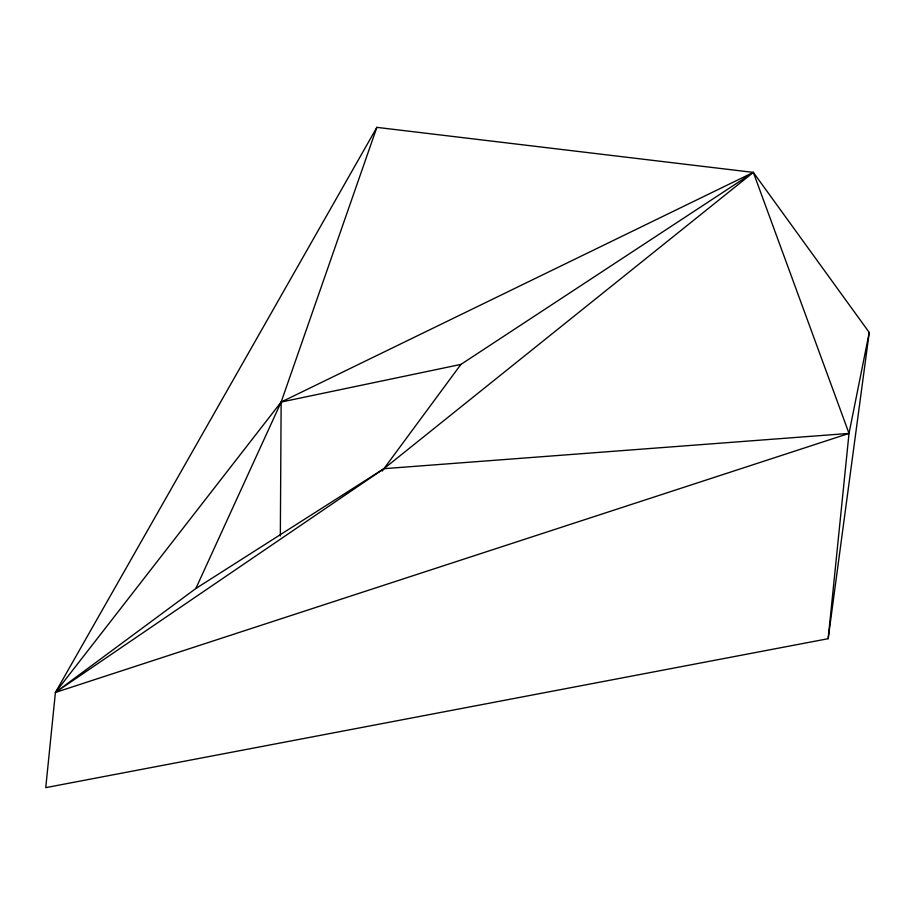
<?xml version="1.0" encoding="UTF-8"?>
<svg xmlns="http://www.w3.org/2000/svg" width="915" height="915" viewBox="0 0 915 915"><rect width="100%" height="100%" fill="white"/><g stroke="black" fill="none" stroke-linecap="round" stroke-linejoin="round"><path stroke-width="1.37" d="M280.333 535.95L281.145 402.051L376.866 127.368L753.342 172.397L869.25 332.488L828.167 638.693L45.75 787.632L55.415 692.438L376.866 127.368M828.167 638.693L849.017 433.413L869.25 332.488M195.833 588.517L281.145 402.051L753.342 172.397L849.017 433.413L55.415 692.438L281.145 402.051L460.897 364.422L753.342 172.397L383.934 468.686L55.415 692.438L195.833 588.517L383.934 468.686L460.897 364.422M382.298 471.019L383.934 468.686L849.017 433.413"/></g></svg>
